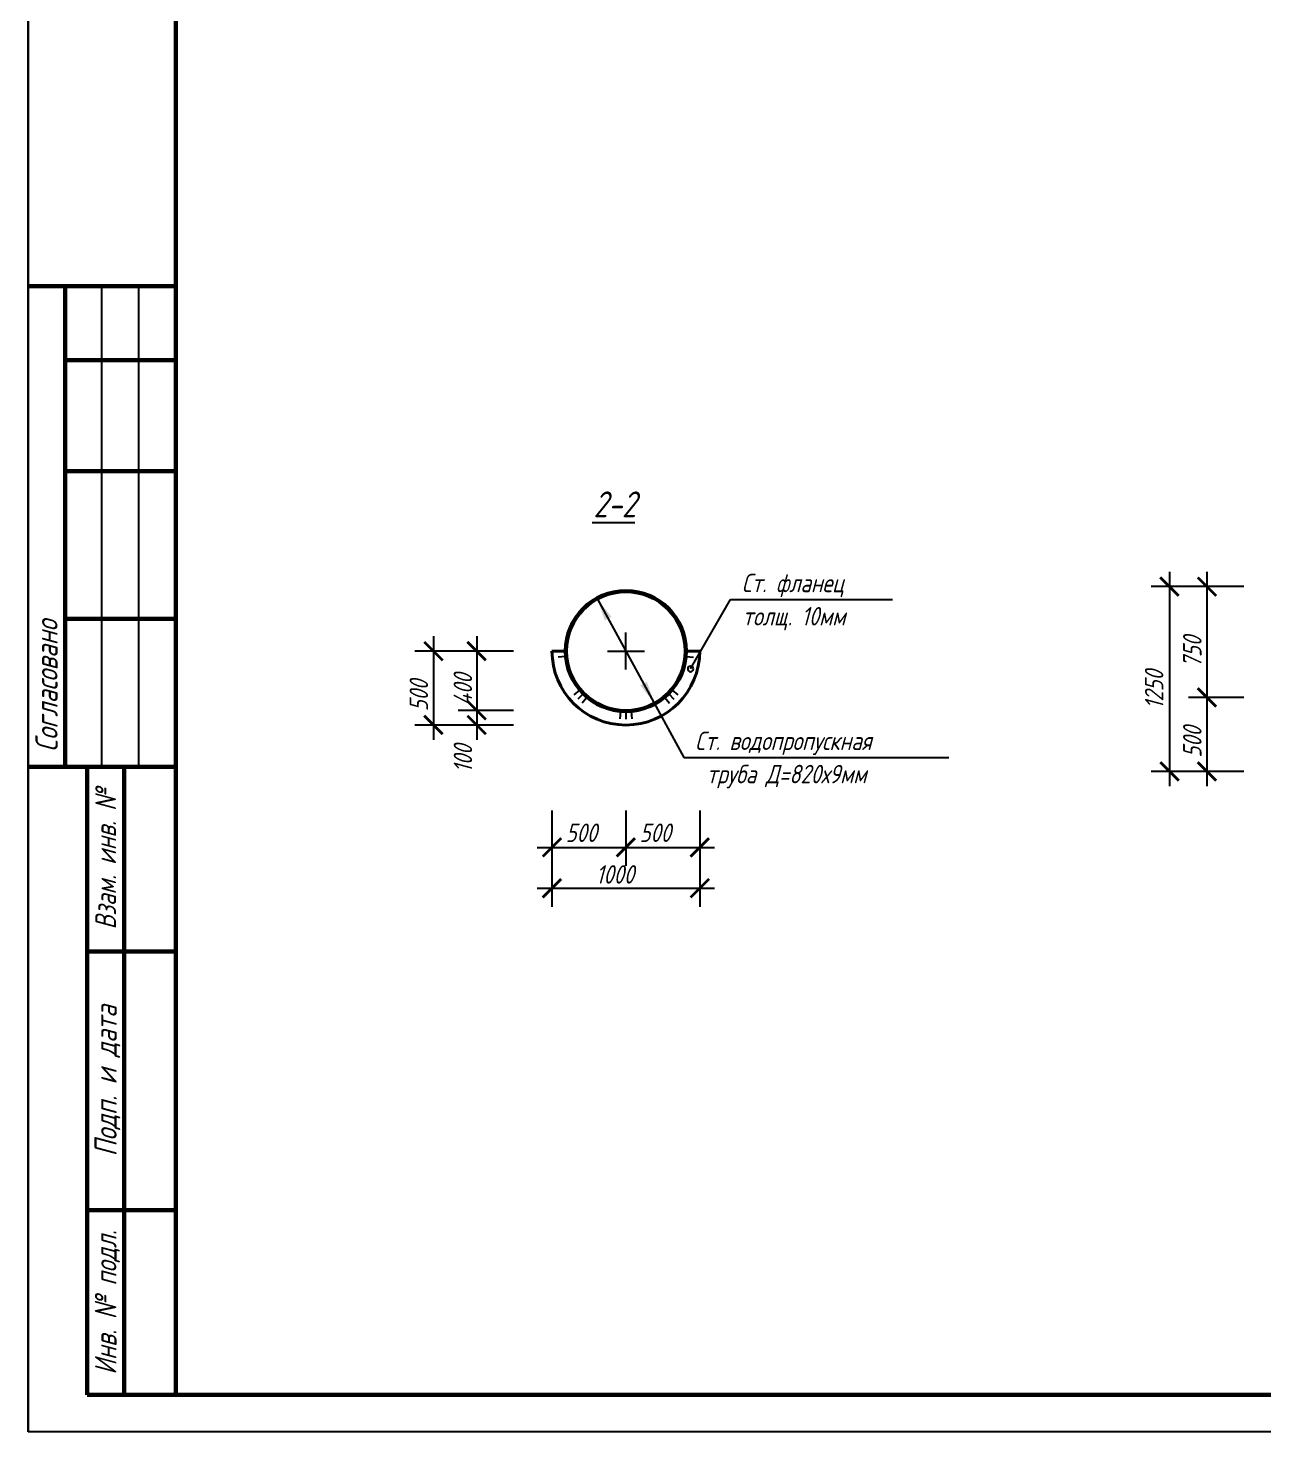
# Model space of a CAD drawing. Header units: millimetres. Extents: x 241890 to 271590, y -129581 to -108581.
# Drawn here: x 241890 to 250250, y -129581 to -120084 of the extents above; entities that cross this region are included whole.
import ezdxf
from ezdxf.enums import TextEntityAlignment as Align

# ---------------------------------------------------------------- set-up
doc = ezdxf.new("R2010")
doc.units = ezdxf.units.MM
doc.layers.get('0').update_dxf_attribs({"lineweight": 40})
for name, color, linetype in [('Линии', 7, 'Continuous'), ('Надписи', 7, 'Continuous'), ('Штриховка', 7, 'Continuous')]:
    doc.layers.add(name, color=color, linetype=linetype)
doc.styles.add('GOST 2.304', font='CS_Gost2304.shx', dxfattribs={"oblique": 15})

msp = doc.modelspace()

# ---------------------------------------------------------------- linework, layer by layer
at = {"ltscale": 50}
for p, q in [((245434.3, -124298.4), (245524.3, -124298.4)), ((246434.3, -124298.4), (246335.3, -124298.4))]:
    msp.add_line(p, q, dxfattribs=at)
at = {"color": 0, "linetype": 'ByBlock', "const_width": 18.8}
for points in [[(249674.2, -123924.6), (249549.2, -123799.6)], [(249927.5, -123924.6), (249802.5, -123799.6)], [(244695.2, -124360.9), (244570.2, -124235.9)], [(244987.7, -124360.9), (244862.7, -124235.9)], [(249927.5, -124674.6), (249802.5, -124549.6)], [(249802.5, -124549.6), (249927.5, -124674.6)], [(244987.7, -124761.9), (244862.7, -124636.9)], [(244862.7, -124636.9), (244987.7, -124761.9)], [(244570.2, -124735.9), (244695.2, -124860.9)], [(244862.7, -124735.9), (244987.7, -124860.9)], [(249549.2, -125049.6), (249674.2, -125174.6)], [(249802.5, -125049.6), (249927.5, -125174.6)], [(245496.8, -125563.7), (245371.8, -125688.7)], [(245996.8, -125563.7), (245871.8, -125688.7)], [(245871.8, -125688.7), (245996.8, -125563.7)], [(246371.8, -125688.7), (246496.8, -125563.7)], [(245496.8, -125840.2), (245371.8, -125965.2)], [(246371.8, -125965.2), (246496.8, -125840.2)]]:
    msp.add_lwpolyline(points, dxfattribs=at)
at = {"ltscale": 50}
for radius in [410, 401]:
    msp.add_circle((245934.3, -124298.4), radius, dxfattribs=at)
msp.add_arc((245934.3, -124298.4), 500, 180, 360, dxfattribs=at)
at = {"layer": 'Линии'}
for p, q in [((245934.3, -124423.4), (245934.3, -124173.4)), ((245809.3, -124298.4), (246059.3, -124298.4))]:
    msp.add_line(p, q, dxfattribs=at)
at = {"layer": 'Надписи'}
for p, q in [((241890.4, -129580.7), (241890.4, -108580.7)), ((241890.4, -108580.7), (241890.4, -129580.7)), ((271590.4, -129580.7), (241890.4, -129580.7))]:
    msp.add_line(p, q, dxfattribs=at)
at = {"layer": 'Надписи', "lineweight": 60}
for p, q in [((242890.4, -108830.7), (242890.4, -129330.7)), ((242890.4, -129330.7), (271340.4, -129330.7))]:
    msp.add_line(p, q, dxfattribs=at)
at = {"layer": 'Надписи', "linetype": 'Continuous', "lineweight": 60}
for p, q in [((241890.4, -121830.7), (242890.4, -121830.7)), ((242140.4, -125080.7), (242140.4, -121830.7)), ((242140.4, -122330.7), (242890.4, -122330.7)), ((242140.4, -123080.7), (242890.4, -123080.7)), ((242140.4, -124080.7), (242890.4, -124080.7)), ((241890.4, -125080.7), (242890.4, -125080.7)), ((242290.4, -125080.7), (242890.4, -125080.7)), ((242290.4, -129330.7), (242290.4, -125080.7)), ((242540.4, -129330.7), (242540.4, -125080.7)), ((242890.4, -129330.7), (242890.4, -125080.7)), ((242290.4, -126330.7), (242890.4, -126330.7)), ((242290.4, -128080.7), (242890.4, -128080.7)), ((242290.4, -129330.7), (242890.4, -129330.7))]:
    msp.add_line(p, q, dxfattribs=at)
at = {"layer": 'Надписи', "linetype": 'Continuous', "lineweight": 25}
for p, q in [((241890.4, -125080.7), (241890.4, -121830.7)), ((242390.4, -125080.7), (242390.4, -121830.7)), ((242640.4, -125080.7), (242640.4, -121830.7)), ((242890.4, -125080.7), (242890.4, -121830.7))]:
    msp.add_line(p, q, dxfattribs=at)
at = {"layer": 'Надписи', "ltscale": 50}
for p, q in [((249611.7, -123762.1), (249611.7, -125212.1)), ((249865, -123762.1), (249865, -124712.1)), ((249861.7, -123862.1), (249486.7, -123862.1)), ((250115, -123862.1), (249740, -123862.1)), ((245742, -123946.6), (246327.5, -125017.8)), ((246371.9, -124419.2), (246642.9, -123949.9)), ((246642.9, -123949.9), (247738.9, -123949.9)), ((244632.7, -124198.4), (244632.7, -124898.4)), ((244925.2, -124198.4), (244925.2, -124799.4)), ((244882.7, -124298.4), (244507.7, -124298.4)), ((245175.2, -124298.4), (244800.2, -124298.4)), ((244925.2, -124599.4), (244925.2, -124898.4)), ((249865, -124512.1), (249865, -125212.1)), ((250115, -124612.1), (249740, -124612.1)), ((250115, -124612.1), (249740, -124612.1)), ((245175.2, -124699.4), (244800.2, -124699.4)), ((245175.2, -124699.4), (244800.2, -124699.4)), ((244882.7, -124798.4), (244507.7, -124798.4)), ((245175.2, -124798.4), (244800.2, -124798.4)), ((246327.5, -125017.8), (248118.8, -125017.8)), ((249861.7, -125112.1), (249486.7, -125112.1)), ((250115, -125112.1), (249740, -125112.1)), ((245434.3, -125376.2), (245434.3, -125751.2)), ((245934.3, -125376.2), (245934.3, -125751.2)), ((245934.3, -125376.2), (245934.3, -125751.2)), ((246434.3, -125376.2), (246434.3, -125751.2)), ((245334.3, -125626.2), (246034.3, -125626.2)), ((245834.3, -125626.2), (246534.3, -125626.2)), ((245434.3, -125652.7), (245434.3, -126027.7)), ((246434.3, -125652.7), (246434.3, -126027.7)), ((245334.3, -125902.7), (246534.3, -125902.7))]:
    msp.add_line(p, q, dxfattribs=at)
for start, end in [(0, 180), (180, 0)]:
    msp.add_arc((246371.9, -124419.2), 18.8, start, end, dxfattribs=at)
for points in [[(245742, -123946.6), (245836.1, -124066.3), (245792, -124090.4)], [(246126.6, -124650.3), (246076.7, -124506.4), (246032.5, -124530.5)]]:
    msp.add_solid(points, dxfattribs=at)
at = {"layer": 'Штриховка', "ltscale": 50}
for p, q in [((245525.9, -124334.2), (245476.3, -124338.5)), ((246342.8, -124334.2), (246392.4, -124338.5)), ((245620.2, -124562), (245582.1, -124594)), ((245644.4, -124588.3), (245609.1, -124623.7)), ((246224.2, -124588.3), (246259.6, -124623.7)), ((246248.4, -124562), (246286.6, -124594)), ((245670.8, -124612.5), (245638.8, -124650.6)), ((246197.9, -124612.5), (246229.9, -124650.6)), ((245898.6, -124706.9), (245894.2, -124756.5)), ((245934.3, -124708.4), (245934.3, -124758.4)), ((245970.1, -124706.9), (245974.4, -124756.5))]:
    msp.add_line(p, q, dxfattribs=at)

# ---------------------------------------------------------------- texts
at = {"layer": 'Надписи', "style": 'GOST 2.304', "oblique": 15}
for s, height, p in [('%%U2-2', 175, (245714.9, -123393.1)), ('500', 125, (245527, -125589.8)), ('500', 125, (246027, -125589.8)), ('1000', 125, (245731.6, -125871.5))]:
    msp.add_text(s, height=height, dxfattribs=at).set_placement(p)
at = {"layer": 'Надписи', "ltscale": 50, "style": 'GOST 2.304', "oblique": 15}
for s, p in [('Ст. фланец', (246717.9, -123899.9)), ('толщ. 10мм', (246723.3, -124124.9)), ('Ст. водопропускная', (246402.5, -124967.8)), ('труба Д=820х9мм', (246480.6, -125192.8))]:
    msp.add_text(s, height=125, dxfattribs=at).set_placement(p)
at = {"layer": 'Надписи', "linetype": 'Continuous', "style": 'GOST 2.304', "oblique": 15}
msp.add_text('Согласовано', height=150, rotation=90, dxfattribs=at).set_placement((242015.4, -124980.7), align=Align.MIDDLE_LEFT)
at = {"layer": 'Надписи', "style": 'GOST 2.304', "oblique": 15}
for s, p in [('750', (249828.6, -124410.1)), ('500', (244596.3, -124705.8)), ('400', (244894, -124665.2)), ('1250', (249570.4, -124689.9)), ('500', (249828.6, -125019.5)), ('100', (244894.5, -125120.6))]:
    msp.add_text(s, height=125, rotation=90, dxfattribs=at).set_placement(p)
at = {"layer": 'Надписи', "linetype": 'Continuous', "style": 'GOST 2.304', "oblique": 15}
for s, height, width, p in [('Взам. инв. №', 140.634, 0.975417, (242415.4, -125705.7)), ('Инв. № подл.', 146.488, 0.97018, (242415.4, -128705.7))]:
    msp.add_text(s, height=height, rotation=90, dxfattribs=dict(at, width=width)).set_placement(p, align=Align.MIDDLE_CENTER)
msp.add_text('Подп. и дата', height=150, rotation=90, dxfattribs=at).set_placement((242415.4, -127205.7), align=Align.MIDDLE_CENTER)

doc.saveas('drawing.dxf')
